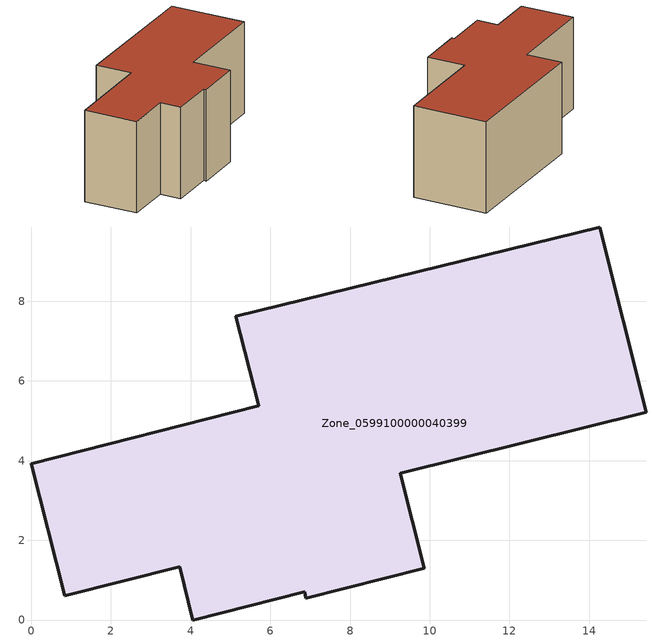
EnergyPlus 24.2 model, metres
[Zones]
Zone_0599100000040399
 floor ground (C_G): 9.86,1.3 6.89,0.55 6.86,0.71 4.06,0 3.73,1.34 0.84,0.61 0,3.92 5.71,5.38 5.14,7.62 14.27,9.86 15.44,5.21 9.26,3.68 z0
 wall outside (C_F): 15.44,5.21 14.27,9.86 5.14,7.62 5.71,5.38 0,3.92 0.84,0.61 3.73,1.34 4.06,0 6.86,0.71 6.89,0.55 9.86,1.3 9.26,3.68 15.44,5.21 z0:5.91
 roof outside (C_R): 9.86,1.3 9.26,3.68 15.44,5.21 14.27,9.86 5.14,7.62 5.71,5.38 0,3.92 0.84,0.61 3.73,1.34 4.06,0 6.86,0.71 6.89,0.55 z5.91
[BUILDING]
Pand.0599100000040399: North Axis=0; Terrain=City; Loads Convergence Tolerance Value=0.04; Temperature Convergence Tolerance Value=0.4; Solar Distribution=FullExterior; Maximum Number of Warmup Days=25; Minimum Number of Warmup Days=1
[Site:Location]
Rotterdam.The.Hague.AP_ZH_NLD Design_Conditions: Latitude=51.96; Longitude=4.45; Time Zone=1; Elevation=-4.5
[SITE:GROUNDTEMPERATURE:BUILDINGSURFACE]
18, 18, 18, 18, 18, 18, 18, 18, 18, 18, 18, 18
[MATERIAL] Thermal Absorptance=0.9; Solar Absorptance=0.7; Visible Absorptance=0.7
Name | Roughness | Thickness | Conductivity | Density | Specific Heat
G.TI.1965-1974 | MediumSmooth | 0.15 | 0.882353 | 540 | 1210
F.TI.1965-1974 | Rough | 0.3 | 0.697674 | 1920 | 840
R.TI.1965-1974 | MediumRough | 0.2 | 0.232558 | 1500 | 1000
[CONSTRUCTION]
C_G: G.TI.1965-1974
C_F: F.TI.1965-1974
C_R: R.TI.1965-1974
[ZONE]
Zone_0599100000040399: Type=1; Multiplier=1; Ceiling Height=Autocalculate; Volume=Autocalculate; Floor Area=autocalculate; Part of Total Floor Area=Yes
[ZONEINFILTRATION:DESIGNFLOWRATE]
Infil_Zone_0599100000040399: Zone or ZoneList or Space or SpaceList=Zone_0599100000040399; Schedule=AlwaysOn; Design Flow Rate Calculation Method=Flow/Area; Flow Rate per Floor Area=0.003; Constant Term Coefficient=1; Temperature Term Coefficient=0; Velocity Term Coefficient=0; Velocity Squared Term Coefficient=0
[HVACTEMPLATE:ZONE:IDEALLOADSAIRSYSTEM]
Zone_0599100000040399: Maximum Heating Supply Air Temperature=50; Minimum Cooling Supply Air Temperature=13; Maximum Heating Supply Air Humidity Ratio=0.0156; Minimum Cooling Supply Air Humidity Ratio=0.0077; Heating Limit=NoLimit; Cooling Limit=NoLimit; Dehumidification Control Type=ConstantSensibleHeatRatio; Cooling Sensible Heat Ratio=0.7; Dehumidification Setpoint=60; Humidification Control Type=None; Humidification Setpoint=30; Outdoor Air Method=None; Outdoor Air Flow Rate per Person=0.00944; Outdoor Air Flow Rate per Zone Floor Area=0; Outdoor Air Flow Rate per Zone=0; Demand Controlled Ventilation Type=None; Outdoor Air Economizer Type=NoEconomizer; Heat Recovery Type=None; Sensible Heat Recovery Effectiveness=0.7; Latent Heat Recovery Effectiveness=0.65
[ZONECONTROL:THERMOSTAT]
ThermostatControl_Zone_0599100000040399: Zone or ZoneList=Zone_0599100000040399; Control Type Schedule=DualSetpointControlType; Control 1=Thermostat_Zone_0599100000040399; Temperature Difference Between Cutout And Setpoint=0
[THERMOSTATSETPOINT:DUALSETPOINT]
Thermostat_Zone_0599100000040399: Heating Setpoint Temperature Schedule=HeatingSetpoint_Zone_0599100000040399; Cooling Setpoint Temperature Schedule=CoolingSetpoint_Zone_0599100000040399
[SCHEDULE:COMPACT]
HeatingSetpoint_Zone_0599100000040399: Through: 12/31, For: AllDays, Until: 24:00, 21
CoolingSetpoint_Zone_0599100000040399: Through: 12/31, For: AllDays, Until: 24:00, 24
DualSetpointControlType: Through: 12/31, For: AllDays, Until: 24:00, 4
AlwaysOn: Through: 12/31, For: AllDays, Until: 24:00, 1
